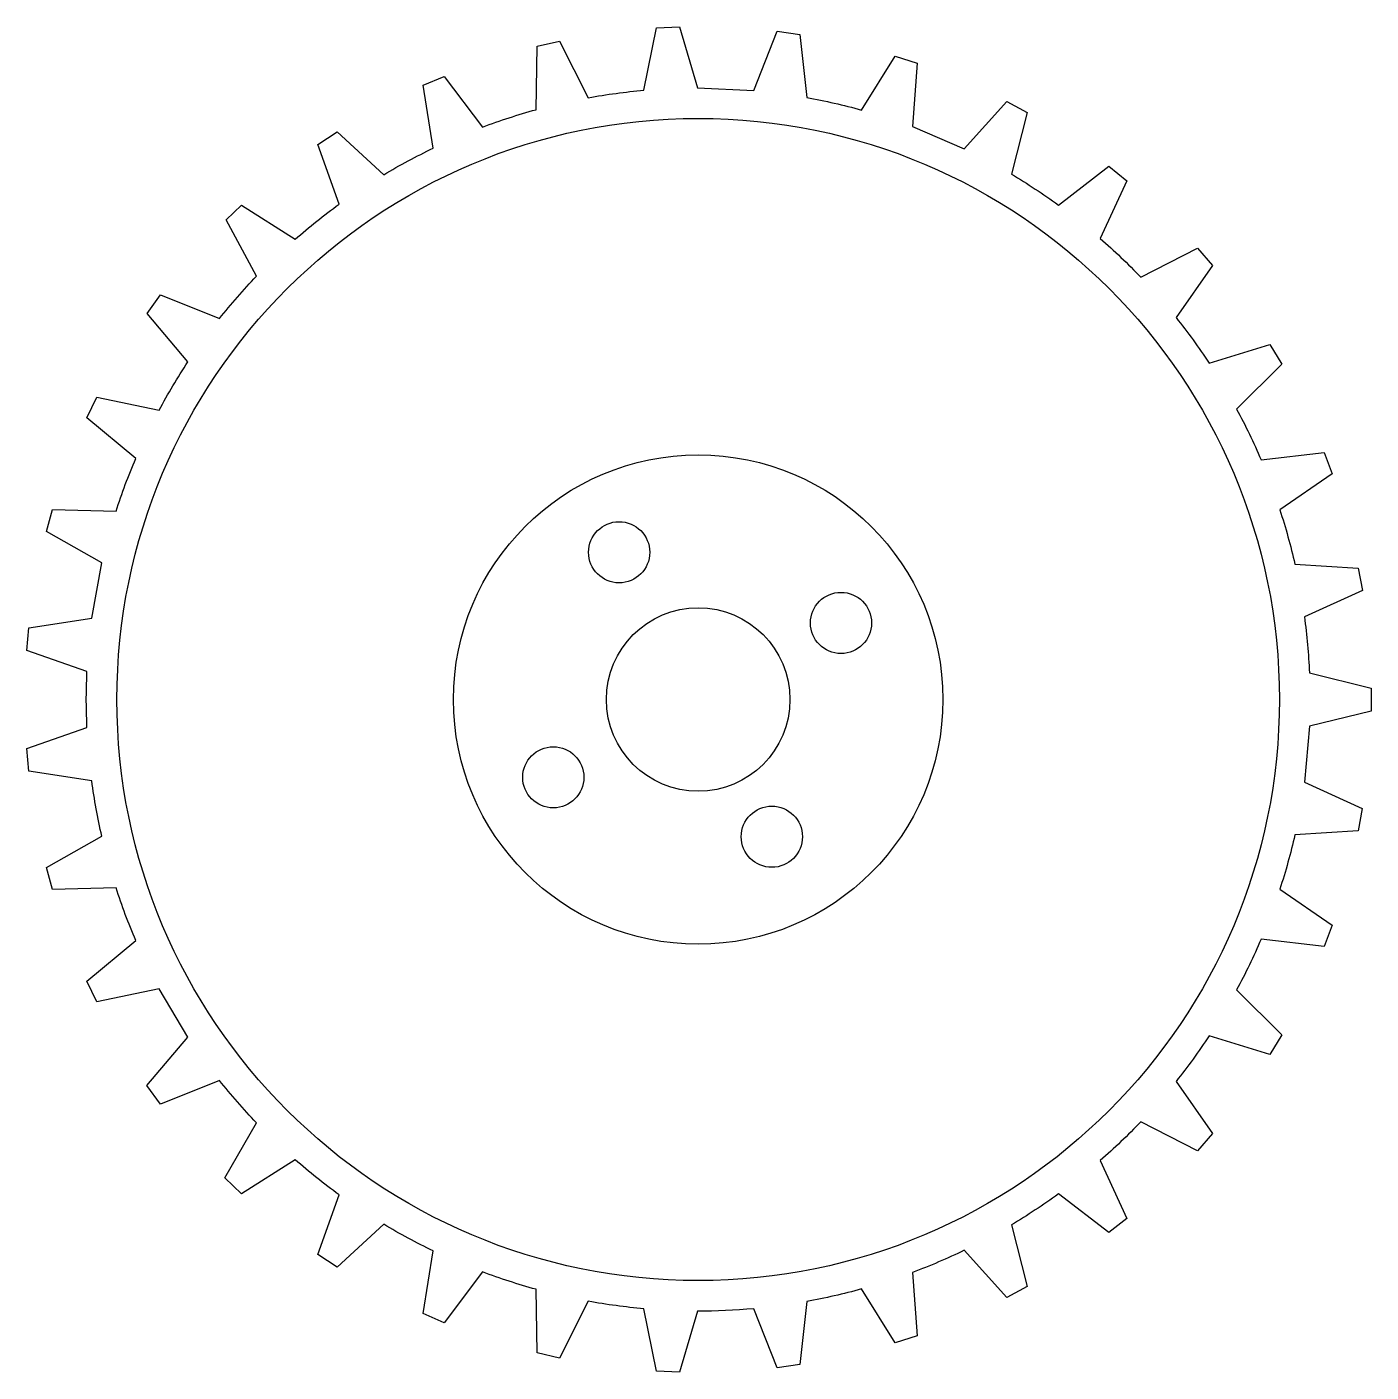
# Model space of a CAD drawing. Header units: millimetres. Extents: x 20.29 to 29.08, y 12.11 to 20.91.
import ezdxf

# ---------------------------------------------------------------- set-up
doc = ezdxf.new("R2010")
doc.units = ezdxf.units.MM
doc.header["$MEASUREMENT"] = 0

msp = doc.modelspace()

# ---------------------------------------------------------------- linework, layer by layer
msp.add_lwpolyline([(28.6757, 16.3368), (28.6427, 15.9705), (29.0215, 15.8001), (28.9947, 15.6522), (28.5802, 15.6261, -0.023002), (28.4823, 15.2715), (28.8247, 15.0362), (28.7726, 14.8956), (28.3594, 14.9438, -0.023002), (28.1998, 14.6124), (28.4951, 14.3195), (28.4175, 14.1908), (28.0202, 14.312, -0.023002), (27.804, 14.0144), (28.0424, 13.6734), (27.943, 13.5607), (27.5738, 13.7508, -0.023002), (27.3079, 13.4966), (27.4811, 13.119), (27.3636, 13.0254), (27.0342, 13.2784, -0.023002), (26.7273, 13.0758), (26.8303, 12.6733), (26.6985, 12.6017), (26.419, 12.9099, -0.023002), (26.0808, 12.7653), (26.1105, 12.3504), (25.9678, 12.304), (25.7479, 12.6572, -0.023002), (25.3893, 12.5753), (25.3444, 12.1624), (25.1958, 12.1416), (25.0425, 12.5283, -0.023002), (24.675, 12.5118), (24.557, 12.1135), (24.4072, 12.1196), (24.3254, 12.5275, -0.023002), (23.9609, 12.5769), (23.7735, 12.2055), (23.6273, 12.2388), (23.6196, 12.6548, -0.023002), (23.2698, 12.7685), (23.0191, 12.4364), (22.8815, 12.496), (22.948, 12.906, -0.023002), (22.6241, 13.0803), (22.3185, 12.7989), (22.1931, 12.8817), (22.332, 13.2731, -0.023002), (22.0444, 13.5025), (21.6932, 13.2799), (21.585, 13.3838), (21.7914, 13.7444, -0.023002), (21.5494, 14.0214), (21.1644, 13.8653), (21.0761, 13.9869), (21.3437, 14.3045), (21.155, 14.6203), (20.7483, 14.5355), (20.6827, 14.6703), (21.0031, 14.9356, -0.023002), (20.8739, 15.28), (20.458, 15.269), (20.4187, 15.414), (20.7808, 15.6174, -0.023002), (20.7151, 15.9793), (20.3046, 16.0428), (20.2911, 16.1924), (20.6837, 16.3279, -0.023002), (20.6837, 16.6958), (20.2911, 16.8315), (20.3046, 16.9812), (20.7151, 17.0443), (20.7808, 17.4063), (20.4187, 17.6099), (20.4587, 17.7548), (20.8739, 17.7437, -0.023002), (21.0031, 18.088), (20.6833, 18.3531), (20.7478, 18.4885), (21.155, 18.4034, -0.023002), (21.3437, 18.7192), (21.0763, 19.037), (21.1644, 19.1584), (21.5494, 19.0023, -0.023002), (21.7914, 19.2793), (21.5935, 19.6481), (21.6937, 19.7437), (22.0444, 19.5212, -0.023002), (22.332, 19.7505), (22.1933, 20.1421), (22.3185, 20.2247), (22.6241, 19.9433, -0.023002), (22.948, 20.1176), (22.8812, 20.5283), (23.0194, 20.5867), (23.2698, 20.2552, -0.023002), (23.6196, 20.3689), (23.6273, 20.7848), (23.7739, 20.8176), (23.9609, 20.4468, -0.023002), (24.3254, 20.4961), (24.4072, 20.904), (24.5573, 20.9101), (24.675, 20.5118), (25.0425, 20.4953), (25.1957, 20.8815), (25.3444, 20.8613), (25.3893, 20.4484, -0.023002), (25.7479, 20.3665), (25.9676, 20.7191), (26.1105, 20.6733), (26.0808, 20.2583), (26.419, 20.1138), (26.6985, 20.422), (26.8306, 20.3509), (26.7273, 19.9479, -0.023002), (27.0342, 19.7453), (27.3642, 19.9987), (27.4811, 19.9046), (27.3079, 19.5271, -0.023002), (27.5738, 19.2729), (27.9432, 19.4628), (28.042, 19.3497), (27.804, 19.0093, -0.023002), (28.0202, 18.7117), (28.4177, 18.8327), (28.4951, 18.7042), (28.1998, 18.4112, -0.023002), (28.3594, 18.0798), (28.772, 18.1279), (28.8247, 17.9874), (28.4823, 17.7522, -0.023002), (28.5802, 17.3976), (28.9948, 17.3712), (29.0222, 17.2237), (28.6427, 17.0532, -0.023002), (28.6757, 16.6868), (29.0789, 16.5868), (29.0788, 16.4366)], format="xyb", close=True)
for centre, radius in [((24.6795, 16.5118), 3.8), ((24.6797, 16.5116), 1.6), ((24.1628, 17.4746), 0.2), ((25.6132, 17.0126), 0.2), ((24.6797, 16.5116), 0.6), ((23.7323, 16.0031), 0.2), ((25.1612, 15.6144), 0.2)]:
    msp.add_circle(centre, radius)

doc.saveas('drawing.dxf')
